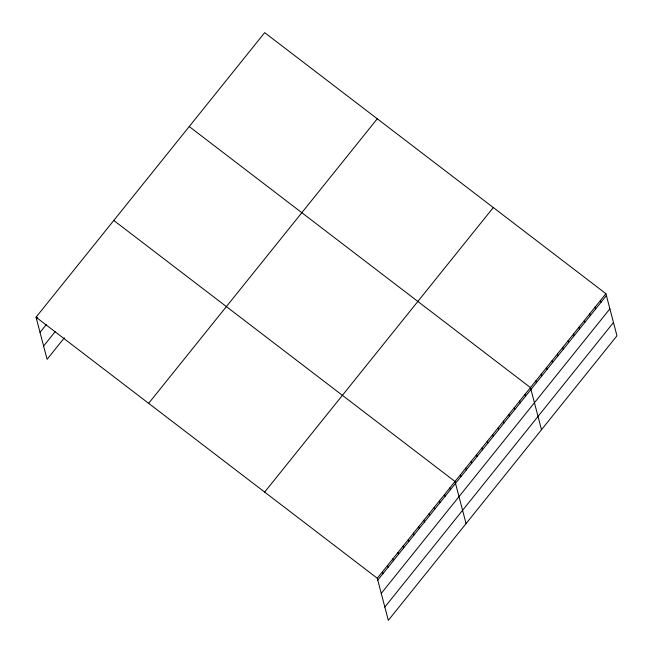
<?xml version="1.0" encoding="UTF-8"?>
<svg xmlns="http://www.w3.org/2000/svg" width="653" height="653" viewBox="0 0 653 653"><rect width="100%" height="100%" fill="white"/><g stroke="black" fill="none" stroke-linecap="round" stroke-linejoin="round"><path stroke-width="0.98" d="M36.046 317.203L264.677 32.65L605.911 293.679L616.954 335.797L388.323 620.35L377.271 578.231L36.046 317.203L47.089 359.321L64.369 337.821M36.535 319.088L37.686 317.652M40.021 332.369L46.355 324.484M43.604 346.049L55.121 331.716M148.647 403.342L377.279 118.789M264.669 492.093L493.301 207.54M377.271 578.231L605.911 293.679M377.769 580.117L606.4 295.564M381.254 593.389L609.886 308.836M384.837 607.07L613.477 322.517M189.223 126.551L530.456 387.58L541.508 429.698M113.777 220.453L455.01 481.481L466.062 523.6M600.523 300.388L601.013 302.266M595.128 307.09L595.626 308.975M589.741 313.799L590.239 315.685M584.353 320.509L584.843 322.386M578.966 327.218L579.456 329.096M573.571 333.92L574.069 335.805M568.183 340.629L568.681 342.515M562.796 347.339L563.286 349.216M557.409 354.04L557.899 355.926M552.014 360.75L552.511 362.635M546.626 367.459L547.124 369.345M541.239 374.169L541.729 376.046M535.852 380.87L536.342 382.756M525.069 394.29L525.567 396.167M519.682 400.999L520.172 402.877M514.295 407.701L514.784 409.586M508.899 414.41L509.397 416.296M503.512 421.12L504.01 422.997M498.125 427.821L498.614 429.707M492.737 434.531L493.227 436.416M487.342 441.24L487.84 443.126M481.955 447.95L482.453 449.827M476.568 454.651L477.057 456.537M471.18 461.361L471.67 463.246M465.785 468.07L466.283 469.956M460.398 474.78L460.896 476.657M449.827 487.938L450.325 489.815M444.644 494.386L445.142 496.264M439.461 500.835L439.959 502.72M434.278 507.283L434.776 509.169M429.094 513.731L429.592 515.617M423.919 520.18L424.409 522.065M418.736 526.636L419.226 528.514M413.553 533.085L414.043 534.97M408.37 539.533L408.86 541.419M403.187 545.981L403.685 547.867M398.004 552.43L398.501 554.315M392.82 558.886L393.318 560.764M387.637 565.335L388.135 567.212M382.454 571.783L382.952 573.669"/></g></svg>
